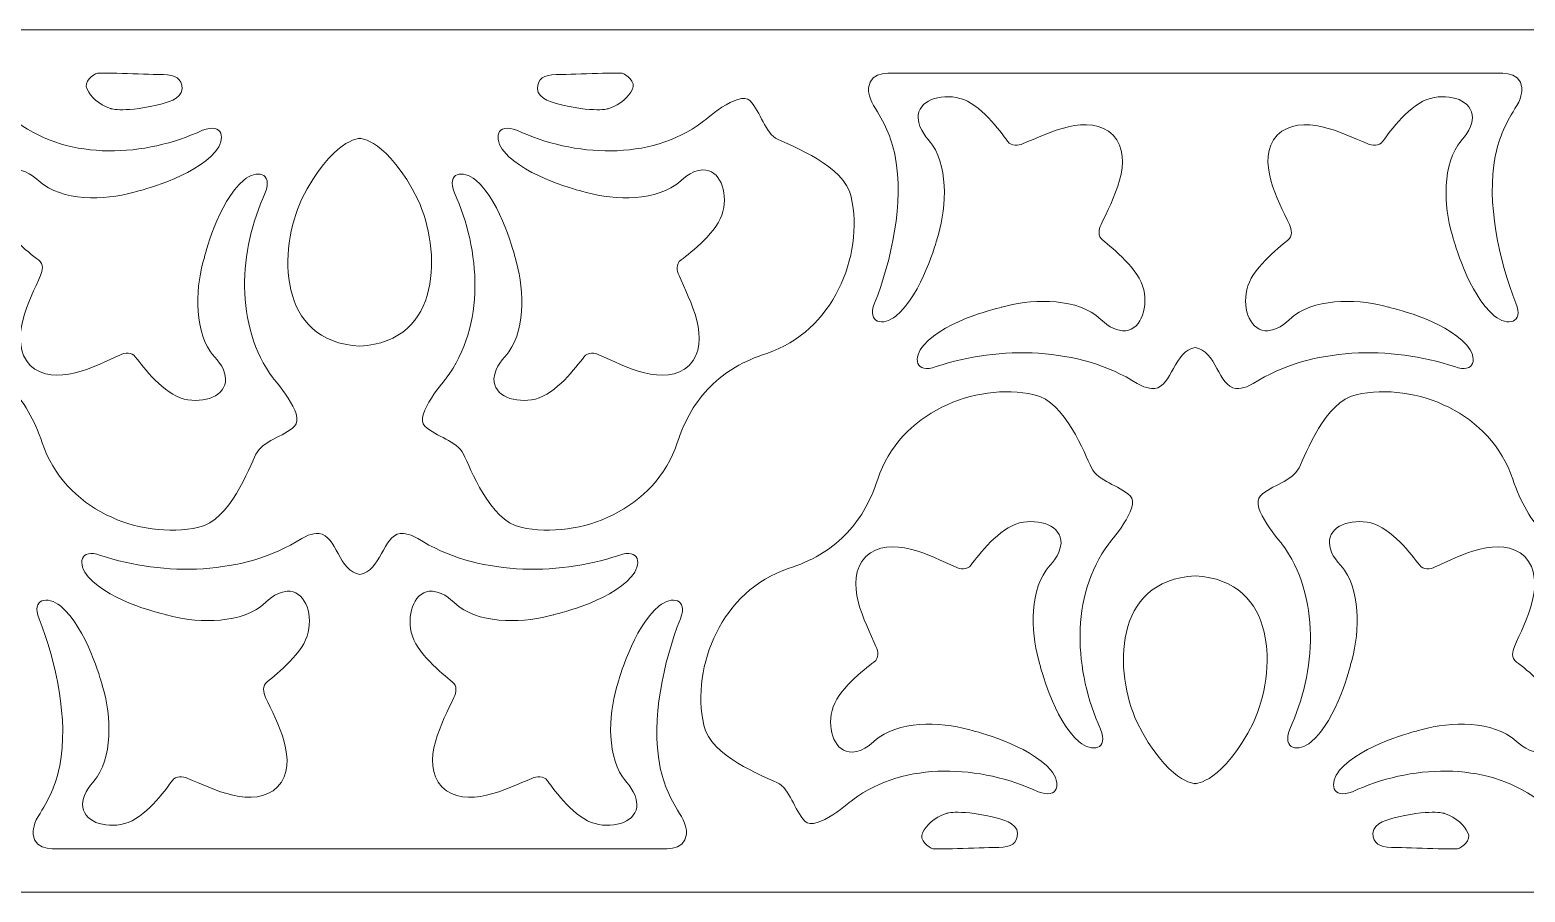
# Model space of a CAD drawing. Header units: centimetres. Extents: x -122 to 122, y -10 to 10.
# Drawn here: x -1.92 to 32.78, y -10 to 10 of the extents above; entities that cross this region are included whole.
import ezdxf

# ---------------------------------------------------------------- set-up
doc = ezdxf.new("R2010")
doc.units = ezdxf.units.CM
doc.header["$MEASUREMENT"] = 0
doc.layers.add('Layer 1', color=7, linetype='Continuous')

msp = doc.modelspace()

# ---------------------------------------------------------------- linework, layer by layer
at = {"layer": 'Layer 1', "color": 242, "lineweight": 9}
for points, knots in [([(-121.97151, 10), (-121.97151, 10), (122.0286, 10), (122.0286, 10), (122.0286, 10), (122.0286, 10), (122.0286, -10.00001), (122.0286, -10.00001), (122.0286, -10.00001), (122.0286, -10.00001), (-121.97151, -10.00001), (-121.97151, -10.00001), (-121.97151, -10.00001), (-121.97151, -10.00001), (-121.97151, 10), (-121.97151, 10)], [0, 0, 0, 0, 0.2, 0.2, 0.2, 0.2, 0.4, 0.4, 0.4, 0.4, 0.6, 0.6, 0.6, 0.6, 1, 1, 1, 1]), ([(25.12268, 2.63061), (24.64086, 2.56499), (24.57716, 1.72652), (24.1834, 1.68276), (24.1834, 1.68276), (24.1834, 1.68276), (23.98528, 1.6649), (23.7744, 1.7988), (23.7744, 1.7988), (22.42756, 2.65403), (20.58128, 2.67764), (19.10996, 2.18846), (19.10996, 2.18846), (18.62344, 2.01034), (18.5692, 2.40405), (18.82168, 2.68991), (18.82168, 2.68991), (19.34688, 3.28425), (20.63656, 3.56922), (20.63656, 3.56922), (20.63656, 3.56922), (21.24504, 3.75097), (22.25512, 3.79656), (22.81804, 3.38086), (22.81804, 3.38086), (22.9832, 3.25885), (23.13192, 3.05133), (23.43738, 3.02071), (23.43738, 3.02071), (23.83728, 3.00106), (24.02892, 3.50265), (23.92696, 3.97371), (23.92696, 3.97371), (23.82504, 4.44477), (23.20772, 4.93453), (22.9762, 5.11968), (22.9762, 5.11968), (22.85334, 5.21804), (22.88252, 5.36587), (22.93702, 5.48282), (22.93702, 5.48282), (23.19496, 6.03654), (23.7369, 6.98762), (23.21736, 7.55949), (23.21736, 7.55949), (22.6668, 8.10152), (21.69474, 7.59815), (21.13112, 7.36258), (21.13112, 7.36258), (21.01216, 7.31282), (20.86324, 7.28947), (20.76986, 7.41631), (20.76986, 7.41631), (20.59416, 7.65506), (20.12952, 8.29147), (19.66292, 8.41223), (19.66292, 8.41223), (19.19636, 8.533), (18.68746, 8.3615), (18.69104, 7.96127), (18.69104, 7.96127), (18.70948, 7.6548), (18.91082, 7.4979), (19.02608, 7.32797), (19.02608, 7.32797), (19.41894, 6.74881), (19.33288, 5.74129), (19.12688, 5.14071), (19.12688, 5.14071), (19.12688, 5.14071), (18.79044, 3.86338), (18.17552, 3.36253), (18.17552, 3.36253), (17.88208, 3.12359), (17.49464, 3.1905), (17.68148, 3.65954), (17.68148, 3.65954), (18.07924, 4.65769), (18.36844, 5.99998), (18.15912, 7.07002), (18.15912, 7.07002), (18.0686, 7.53284), (17.9064, 7.85613), (17.65908, 8.24563), (17.65908, 8.24563), (17.5252, 8.4565), (17.54304, 8.65461), (17.54304, 8.65461), (17.54304, 8.65461), (17.57584, 9.08121), (18.12414, 8.99113), (18.27592, 8.99371), (18.27592, 8.99371), (18.27592, 8.99371), (25.12268, 8.9937), (25.12268, 8.9937), (25.12268, 8.9937), (25.12268, 8.9937), (31.9694, 8.9937), (31.9694, 8.9937), (31.9694, 8.9937), (32.12116, 8.99112), (32.66936, 9.08122), (32.70216, 8.65461), (32.70216, 8.65461), (32.70216, 8.65461), (32.72004, 8.45651), (32.58612, 8.24563), (32.58612, 8.24563), (32.3388, 7.85613), (32.17664, 7.53285), (32.08608, 7.07002), (32.08608, 7.07002), (31.87684, 5.99997), (32.16608, 4.65771), (32.5637, 3.65954), (32.5637, 3.65954), (32.7506, 3.19049), (32.36312, 3.12361), (32.06972, 3.36253), (32.06972, 3.36253), (31.45488, 3.86337), (31.11834, 5.14071), (31.11834, 5.14071), (31.11834, 5.14071), (30.91244, 5.74128), (30.82632, 6.74881), (31.21912, 7.32797), (31.21912, 7.32797), (31.3344, 7.49789), (31.5358, 7.65481), (31.55412, 7.96127), (31.55412, 7.96127), (31.55776, 8.3615), (31.04892, 8.533), (30.5823, 8.41223), (30.5823, 8.41223), (30.11568, 8.29146), (29.65108, 7.65506), (29.47536, 7.41631), (29.47536, 7.41631), (29.38208, 7.28947), (29.2331, 7.31282), (29.11408, 7.36258), (29.11408, 7.36258), (28.55056, 7.59815), (27.57844, 8.10152), (27.02784, 7.55949), (27.02784, 7.55949), (26.5084, 6.98762), (27.05024, 6.03654), (27.3082, 5.48282), (27.3082, 5.48282), (27.3628, 5.36587), (27.392, 5.21805), (27.269, 5.11968), (27.269, 5.11968), (27.03752, 4.93451), (26.4202, 4.44478), (26.31826, 3.97371), (26.31826, 3.97371), (26.2163, 3.50265), (26.40808, 3.00107), (26.80784, 3.02071), (26.80784, 3.02071), (27.1134, 3.05132), (27.262, 3.25886), (27.42716, 3.38086), (27.42716, 3.38086), (27.99016, 3.79655), (29.0003, 3.75099), (29.60864, 3.56922), (29.60864, 3.56922), (29.60864, 3.56922), (30.8984, 3.28426), (31.42352, 2.68991), (31.42352, 2.68991), (31.67604, 2.40404), (31.62186, 2.01035), (31.13524, 2.18846), (31.13524, 2.18846), (29.66404, 2.67762), (27.81768, 2.65403), (26.47078, 1.7988), (26.47078, 1.7988), (26.25996, 1.6649), (26.06182, 1.68276), (26.06182, 1.68276), (26.06182, 1.68276), (25.66814, 1.72651), (25.60434, 2.565), (25.12268, 2.63061)], [0, 0, 0, 0, 0.02040816, 0.02040816, 0.02040816, 0.02040816, 0.04081633, 0.04081633, 0.04081633, 0.04081633, 0.06122449, 0.06122449, 0.06122449, 0.06122449, 0.08163265, 0.08163265, 0.08163265, 0.08163265, 0.10204082, 0.10204082, 0.10204082, 0.10204082, 0.12244898, 0.12244898, 0.12244898, 0.12244898, 0.14285714, 0.14285714, 0.14285714, 0.14285714, 0.16326531, 0.16326531, 0.16326531, 0.16326531, 0.18367347, 0.18367347, 0.18367347, 0.18367347, 0.20408163, 0.20408163, 0.20408163, 0.20408163, 0.2244898, 0.2244898, 0.2244898, 0.2244898, 0.24489796, 0.24489796, 0.24489796, 0.24489796, 0.26530612, 0.26530612, 0.26530612, 0.26530612, 0.28571429, 0.28571429, 0.28571429, 0.28571429, 0.30612245, 0.30612245, 0.30612245, 0.30612245, 0.32653061, 0.32653061, 0.32653061, 0.32653061, 0.34693878, 0.34693878, 0.34693878, 0.34693878, 0.36734694, 0.36734694, 0.36734694, 0.36734694, 0.3877551, 0.3877551, 0.3877551, 0.3877551, 0.40816327, 0.40816327, 0.40816327, 0.40816327, 0.42857143, 0.42857143, 0.42857143, 0.42857143, 0.44897959, 0.44897959, 0.44897959, 0.44897959, 0.46938776, 0.46938776, 0.46938776, 0.46938776, 0.48979592, 0.48979592, 0.48979592, 0.48979592, 0.51020408, 0.51020408, 0.51020408, 0.51020408, 0.53061224, 0.53061224, 0.53061224, 0.53061224, 0.55102041, 0.55102041, 0.55102041, 0.55102041, 0.57142857, 0.57142857, 0.57142857, 0.57142857, 0.59183673, 0.59183673, 0.59183673, 0.59183673, 0.6122449, 0.6122449, 0.6122449, 0.6122449, 0.63265306, 0.63265306, 0.63265306, 0.63265306, 0.65306122, 0.65306122, 0.65306122, 0.65306122, 0.67346939, 0.67346939, 0.67346939, 0.67346939, 0.69387755, 0.69387755, 0.69387755, 0.69387755, 0.71428571, 0.71428571, 0.71428571, 0.71428571, 0.73469388, 0.73469388, 0.73469388, 0.73469388, 0.75510204, 0.75510204, 0.75510204, 0.75510204, 0.7755102, 0.7755102, 0.7755102, 0.7755102, 0.79591837, 0.79591837, 0.79591837, 0.79591837, 0.81632653, 0.81632653, 0.81632653, 0.81632653, 0.83673469, 0.83673469, 0.83673469, 0.83673469, 0.85714286, 0.85714286, 0.85714286, 0.85714286, 0.87755102, 0.87755102, 0.87755102, 0.87755102, 0.89795918, 0.89795918, 0.89795918, 0.89795918, 0.91836735, 0.91836735, 0.91836735, 0.91836735, 0.93877551, 0.93877551, 0.93877551, 0.93877551, 0.95918367, 0.95918367, 0.95918367, 0.95918367, 1, 1, 1, 1]), ([(-0.04571, 8.17442), (-0.04571, 8.17442), (0.29333, 8.06504), (1.17938, 8.29475), (1.17938, 8.29475), (1.17938, 8.29475), (1.61144, 8.38773), (1.61144, 8.63385), (1.61144, 8.63385), (1.61144, 8.87997), (1.45828, 8.96201), (1.17938, 8.96201), (1.17938, 8.96201), (0.90044, 8.962), (-0.25909, 9.01671), (-0.35207, 8.99483), (-0.35207, 8.99483), (-0.44505, 8.97294), (-0.68569, 8.79246), (-0.59272, 8.62291), (-0.59272, 8.62291), (-0.49966, 8.45336), (-0.33566, 8.26741), (-0.04571, 8.17442)], [0, 0, 0, 0, 0.14285714, 0.14285714, 0.14285714, 0.14285714, 0.28571429, 0.28571429, 0.28571429, 0.28571429, 0.42857143, 0.42857143, 0.42857143, 0.42857143, 0.57142857, 0.57142857, 0.57142857, 0.57142857, 0.71428571, 0.71428571, 0.71428571, 0.71428571, 1, 1, 1, 1]), ([(11.51668, 8.17442), (11.51668, 8.17442), (11.17749, 8.06504), (10.29147, 8.29475), (10.29147, 8.29475), (10.29147, 8.29475), (9.85937, 8.38773), (9.85937, 8.63385), (9.85937, 8.63385), (9.85937, 8.87997), (10.01251, 8.96201), (10.29147, 8.96201), (10.29147, 8.96201), (10.57038, 8.962), (11.72989, 9.01671), (11.82287, 8.99483), (11.82287, 8.99483), (11.91594, 8.97294), (12.15653, 8.79246), (12.06354, 8.62291), (12.06354, 8.62291), (11.97055, 8.45336), (11.80648, 8.26741), (11.51668, 8.17442)], [0, 0, 0, 0, 0.14285714, 0.14285714, 0.14285714, 0.14285714, 0.28571429, 0.28571429, 0.28571429, 0.28571429, 0.42857143, 0.42857143, 0.42857143, 0.42857143, 0.57142857, 0.57142857, 0.57142857, 0.57142857, 0.71428571, 0.71428571, 0.71428571, 0.71428571, 1, 1, 1, 1]), ([(-1.91158, 2.21898), (-2.44244, 2.78034), (-1.91975, 3.74209), (-1.67291, 4.30086), (-1.67291, 4.30086), (-1.62075, 4.41887), (-1.59445, 4.56726), (-1.7194, 4.66314), (-1.7194, 4.66314), (-1.95452, 4.84361), (-2.58154, 5.32089), (-2.69293, 5.78983), (-2.69293, 5.78983), (-2.80431, 6.25875), (-2.62263, 6.76407), (-2.22257, 6.75245), (-2.22257, 6.75245), (-1.9165, 6.72795), (-1.76372, 6.52345), (-1.59612, 6.40478), (-1.59612, 6.40478), (-1.02488, 6.00046), (-0.0159, 6.06627), (0.58868, 6.26019), (0.58868, 6.26019), (0.58868, 6.26019), (1.8725, 6.57095), (2.38556, 7.17571), (2.38556, 7.17571), (2.6324, 7.46657), (2.57029, 7.85911), (2.08727, 7.67128), (2.08727, 7.67128), (0.76066, 7.05899), (-0.98412, 6.94888), (-2.21165, 7.85724), (-2.21165, 7.85724), (-2.21165, 7.85724), (-3.06485, 8.61748), (-3.32191, 8.35495), (-3.32191, 8.35495), (-3.57893, 8.09243), (-3.65008, 7.61659), (-3.97276, 7.45798), (-3.97276, 7.45798), (-4.29545, 7.29936), (-5.50943, 6.85445), (-5.66827, 6.12893), (-5.66827, 6.12893), (-5.97114, 4.74528), (-5.24086, 3.00221), (-3.71025, 2.49727), (-3.71025, 2.49727), (-3.17166, 2.3196), (-2.74135, 2.06967), (-2.40115, 1.72946), (-2.40115, 1.72946), (-2.06089, 1.38925), (-1.811, 0.95887), (-1.63335, 0.42036), (-1.63335, 0.42036), (-1.12839, -1.11025), (0.61469, -1.84056), (1.99833, -1.53767), (1.99833, -1.53767), (2.72384, -1.37886), (3.16876, -0.16486), (3.32737, 0.15784), (3.32737, 0.15784), (3.486, 0.48052), (3.96183, 0.55163), (4.22434, 0.80869), (4.22434, 0.80869), (4.48692, 1.06574), (3.72664, 1.91897), (3.72664, 1.91897), (3.72664, 1.91897), (2.8183, 3.14649), (2.92839, 4.89125), (3.54067, 6.21789), (3.54067, 6.21789), (3.72857, 6.70087), (3.33598, 6.76287), (3.04511, 6.51617), (3.04511, 6.51617), (2.44047, 6.0031), (2.1296, 4.71928), (2.1296, 4.71928), (2.1296, 4.71928), (1.9358, 4.11469), (1.86986, 3.10565), (2.27416, 2.53448), (2.27416, 2.53448), (2.39285, 2.36687), (2.59735, 2.21406), (2.62184, 1.90803), (2.62184, 1.90803), (2.63351, 1.50793), (2.12813, 1.32628), (1.65924, 1.43767), (1.65924, 1.43767), (1.19031, 1.54905), (0.71303, 2.17603), (0.53254, 2.41121), (0.53254, 2.41121), (0.43673, 2.53614), (0.28829, 2.50982), (0.17027, 2.45768), (0.17027, 2.45768), (-0.38845, 2.21086), (-1.35027, 1.68811), (-1.91158, 2.21898)], [0, 0, 0, 0, 0.03448276, 0.03448276, 0.03448276, 0.03448276, 0.06896552, 0.06896552, 0.06896552, 0.06896552, 0.10344828, 0.10344828, 0.10344828, 0.10344828, 0.13793103, 0.13793103, 0.13793103, 0.13793103, 0.17241379, 0.17241379, 0.17241379, 0.17241379, 0.20689655, 0.20689655, 0.20689655, 0.20689655, 0.24137931, 0.24137931, 0.24137931, 0.24137931, 0.27586207, 0.27586207, 0.27586207, 0.27586207, 0.31034483, 0.31034483, 0.31034483, 0.31034483, 0.34482759, 0.34482759, 0.34482759, 0.34482759, 0.37931034, 0.37931034, 0.37931034, 0.37931034, 0.4137931, 0.4137931, 0.4137931, 0.4137931, 0.44827586, 0.44827586, 0.44827586, 0.44827586, 0.48275862, 0.48275862, 0.48275862, 0.48275862, 0.51724138, 0.51724138, 0.51724138, 0.51724138, 0.55172414, 0.55172414, 0.55172414, 0.55172414, 0.5862069, 0.5862069, 0.5862069, 0.5862069, 0.62068966, 0.62068966, 0.62068966, 0.62068966, 0.65517241, 0.65517241, 0.65517241, 0.65517241, 0.68965517, 0.68965517, 0.68965517, 0.68965517, 0.72413793, 0.72413793, 0.72413793, 0.72413793, 0.75862069, 0.75862069, 0.75862069, 0.75862069, 0.79310345, 0.79310345, 0.79310345, 0.79310345, 0.82758621, 0.82758621, 0.82758621, 0.82758621, 0.86206897, 0.86206897, 0.86206897, 0.86206897, 0.89655172, 0.89655172, 0.89655172, 0.89655172, 0.93103448, 0.93103448, 0.93103448, 0.93103448, 1, 1, 1, 1]), ([(13.38264, 2.21898), (13.91348, 2.78034), (13.39068, 3.74209), (13.14384, 4.30086), (13.14384, 4.30086), (13.0918, 4.41887), (13.06539, 4.56726), (13.19032, 4.66314), (13.19032, 4.66314), (13.42548, 4.84361), (14.05248, 5.32089), (14.16386, 5.78983), (14.16386, 5.78983), (14.27528, 6.25875), (14.0936, 6.76407), (13.6935, 6.75245), (13.6935, 6.75245), (13.38756, 6.72795), (13.23464, 6.52345), (13.06704, 6.40478), (13.06704, 6.40478), (12.49601, 6.00046), (11.48682, 6.06627), (10.88226, 6.26019), (10.88226, 6.26019), (10.88226, 6.26019), (9.59845, 6.57095), (9.08537, 7.17571), (9.08537, 7.17571), (8.83873, 7.46657), (8.90064, 7.85911), (9.38366, 7.67128), (9.38366, 7.67128), (10.71039, 7.05899), (12.45502, 6.94888), (13.68256, 7.85724), (13.68256, 7.85724), (13.68256, 7.85724), (14.5358, 8.61748), (14.79284, 8.35495), (14.79284, 8.35495), (15.04998, 8.09243), (15.121, 7.61659), (15.44368, 7.45798), (15.44368, 7.45798), (15.76642, 7.29936), (16.98038, 6.85445), (17.1392, 6.12893), (17.1392, 6.12893), (17.4422, 4.74528), (16.71178, 3.00221), (15.18116, 2.49727), (15.18116, 2.49727), (14.6428, 2.3196), (14.21228, 2.06967), (13.87208, 1.72946), (13.87208, 1.72946), (13.53202, 1.38925), (13.28194, 0.95887), (13.10426, 0.42036), (13.10426, 0.42036), (12.59936, -1.11025), (10.85622, -1.84056), (9.47262, -1.53767), (9.47262, -1.53767), (8.74713, -1.37886), (8.30216, -0.16486), (8.14354, 0.15784), (8.14354, 0.15784), (7.98497, 0.48052), (7.5091, 0.55163), (7.24659, 0.80869), (7.24659, 0.80869), (6.98405, 1.06574), (7.74429, 1.91897), (7.74429, 1.91897), (7.74429, 1.91897), (8.65268, 3.14649), (8.54254, 4.89125), (7.93026, 6.21789), (7.93026, 6.21789), (7.74256, 6.70087), (8.13495, 6.76287), (8.42582, 6.51617), (8.42582, 6.51617), (9.03066, 6.0031), (9.34133, 4.71928), (9.34133, 4.71928), (9.34133, 4.71928), (9.53533, 4.11469), (9.60109, 3.10565), (9.19675, 2.53448), (9.19675, 2.53448), (9.07813, 2.36687), (8.87358, 2.21406), (8.84909, 1.90803), (8.84909, 1.90803), (8.83746, 1.50793), (9.34278, 1.32628), (9.81169, 1.43767), (9.81169, 1.43767), (10.28066, 1.54905), (10.7579, 2.17603), (10.93838, 2.41121), (10.93838, 2.41121), (11.0344, 2.53614), (11.18265, 2.50982), (11.30066, 2.45768), (11.30066, 2.45768), (11.85958, 2.21086), (12.82119, 1.68811), (13.38264, 2.21898)], [0, 0, 0, 0, 0.03448276, 0.03448276, 0.03448276, 0.03448276, 0.06896552, 0.06896552, 0.06896552, 0.06896552, 0.10344828, 0.10344828, 0.10344828, 0.10344828, 0.13793103, 0.13793103, 0.13793103, 0.13793103, 0.17241379, 0.17241379, 0.17241379, 0.17241379, 0.20689655, 0.20689655, 0.20689655, 0.20689655, 0.24137931, 0.24137931, 0.24137931, 0.24137931, 0.27586207, 0.27586207, 0.27586207, 0.27586207, 0.31034483, 0.31034483, 0.31034483, 0.31034483, 0.34482759, 0.34482759, 0.34482759, 0.34482759, 0.37931034, 0.37931034, 0.37931034, 0.37931034, 0.4137931, 0.4137931, 0.4137931, 0.4137931, 0.44827586, 0.44827586, 0.44827586, 0.44827586, 0.48275862, 0.48275862, 0.48275862, 0.48275862, 0.51724138, 0.51724138, 0.51724138, 0.51724138, 0.55172414, 0.55172414, 0.55172414, 0.55172414, 0.5862069, 0.5862069, 0.5862069, 0.5862069, 0.62068966, 0.62068966, 0.62068966, 0.62068966, 0.65517241, 0.65517241, 0.65517241, 0.65517241, 0.68965517, 0.68965517, 0.68965517, 0.68965517, 0.72413793, 0.72413793, 0.72413793, 0.72413793, 0.75862069, 0.75862069, 0.75862069, 0.75862069, 0.79310345, 0.79310345, 0.79310345, 0.79310345, 0.82758621, 0.82758621, 0.82758621, 0.82758621, 0.86206897, 0.86206897, 0.86206897, 0.86206897, 0.89655172, 0.89655172, 0.89655172, 0.89655172, 0.93103448, 0.93103448, 0.93103448, 0.93103448, 1, 1, 1, 1]), ([(5.73549, 7.48529), (5.73549, 7.48529), (5.09542, 7.47434), (4.38442, 6.06325), (4.38442, 6.06325), (3.85446, 4.91755), (3.80501, 2.75637), (5.73537, 2.66727), (5.73537, 2.66727), (7.66589, 2.75636), (7.61643, 4.91756), (7.08633, 6.06325), (7.08633, 6.06325), (6.37541, 7.47433), (5.73543, 7.48529), (5.73543, 7.48529)], [0, 0, 0, 0, 0.2, 0.2, 0.2, 0.2, 0.4, 0.4, 0.4, 0.4, 0.6, 0.6, 0.6, 0.6, 1, 1, 1, 1]), ([(17.476, -2.21898), (16.94514, -2.78032), (17.46772, -3.74206), (17.71456, -4.30083), (17.71456, -4.30083), (17.76684, -4.41886), (17.79302, -4.56723), (17.66808, -4.66311), (17.66808, -4.66311), (17.43298, -4.84359), (16.80592, -5.32086), (16.69456, -5.7898), (16.69456, -5.7898), (16.5832, -6.25873), (16.76482, -6.76404), (17.16488, -6.75242), (17.16488, -6.75242), (17.47092, -6.72794), (17.62376, -6.52343), (17.79136, -6.40475), (17.79136, -6.40475), (18.36262, -6.00044), (19.37156, -6.06624), (19.97616, -6.26016), (19.97616, -6.26016), (19.97616, -6.26016), (21.25996, -6.57092), (21.77304, -7.17568), (21.77304, -7.17568), (22.01974, -7.46654), (21.95776, -7.85908), (21.47476, -7.67125), (21.47476, -7.67125), (20.14824, -7.05897), (18.40338, -6.94885), (17.17584, -7.85721), (17.17584, -7.85721), (17.17584, -7.85721), (16.32262, -8.61745), (16.0656, -8.35493), (16.0656, -8.35493), (15.80864, -8.09241), (15.7374, -7.61656), (15.41472, -7.45795), (15.41472, -7.45795), (15.09204, -7.29936), (13.87804, -6.85442), (13.7192, -6.1289), (13.7192, -6.1289), (13.41644, -4.74529), (14.14664, -3.00218), (15.67722, -2.49724), (15.67722, -2.49724), (16.21584, -2.31959), (16.64612, -2.06964), (16.98634, -1.72943), (16.98634, -1.72943), (17.32662, -1.38923), (17.57648, -0.95884), (17.75416, -0.42033), (17.75416, -0.42033), (18.25912, 1.11027), (20.00216, 1.84059), (21.3858, 1.5377), (21.3858, 1.5377), (22.11134, 1.37887), (22.55624, 0.16489), (22.71484, -0.15781), (22.71484, -0.15781), (22.8735, -0.48051), (23.34932, -0.5516), (23.61184, -0.80866), (23.61184, -0.80866), (23.87442, -1.06574), (23.11412, -1.91894), (23.11412, -1.91894), (23.11412, -1.91894), (22.2058, -3.14648), (22.31588, -4.89122), (22.92816, -6.21786), (22.92816, -6.21786), (23.11608, -6.70085), (22.72344, -6.76284), (22.43256, -6.51614), (22.43256, -6.51614), (21.8278, -6.00308), (21.51706, -4.71925), (21.51706, -4.71925), (21.51706, -4.71925), (21.32316, -4.11467), (21.25736, -3.10562), (21.66166, -2.53445), (21.66166, -2.53445), (21.78036, -2.36688), (21.98484, -2.21403), (22.00932, -1.908), (22.00932, -1.908), (22.021, -1.50792), (21.5156, -1.32625), (21.0467, -1.43764), (21.0467, -1.43764), (20.57782, -1.54904), (20.10048, -2.176), (19.92002, -2.41118), (19.92002, -2.41118), (19.82424, -2.53612), (19.67576, -2.50979), (19.55772, -2.45765), (19.55772, -2.45765), (18.99904, -2.21084), (18.03722, -1.68808), (17.476, -2.21898)], [0, 0, 0, 0, 0.03448276, 0.03448276, 0.03448276, 0.03448276, 0.06896552, 0.06896552, 0.06896552, 0.06896552, 0.10344828, 0.10344828, 0.10344828, 0.10344828, 0.13793103, 0.13793103, 0.13793103, 0.13793103, 0.17241379, 0.17241379, 0.17241379, 0.17241379, 0.20689655, 0.20689655, 0.20689655, 0.20689655, 0.24137931, 0.24137931, 0.24137931, 0.24137931, 0.27586207, 0.27586207, 0.27586207, 0.27586207, 0.31034483, 0.31034483, 0.31034483, 0.31034483, 0.34482759, 0.34482759, 0.34482759, 0.34482759, 0.37931034, 0.37931034, 0.37931034, 0.37931034, 0.4137931, 0.4137931, 0.4137931, 0.4137931, 0.44827586, 0.44827586, 0.44827586, 0.44827586, 0.48275862, 0.48275862, 0.48275862, 0.48275862, 0.51724138, 0.51724138, 0.51724138, 0.51724138, 0.55172414, 0.55172414, 0.55172414, 0.55172414, 0.5862069, 0.5862069, 0.5862069, 0.5862069, 0.62068966, 0.62068966, 0.62068966, 0.62068966, 0.65517241, 0.65517241, 0.65517241, 0.65517241, 0.68965517, 0.68965517, 0.68965517, 0.68965517, 0.72413793, 0.72413793, 0.72413793, 0.72413793, 0.75862069, 0.75862069, 0.75862069, 0.75862069, 0.79310345, 0.79310345, 0.79310345, 0.79310345, 0.82758621, 0.82758621, 0.82758621, 0.82758621, 0.86206897, 0.86206897, 0.86206897, 0.86206897, 0.89655172, 0.89655172, 0.89655172, 0.89655172, 0.93103448, 0.93103448, 0.93103448, 0.93103448, 1, 1, 1, 1]), ([(32.77012, -2.21898), (33.301, -2.78032), (32.77816, -3.74206), (32.53132, -4.30083), (32.53132, -4.30083), (32.4793, -4.41886), (32.45288, -4.56723), (32.5778, -4.66311), (32.5778, -4.66311), (32.813, -4.84359), (33.43994, -5.32086), (33.55134, -5.7898), (33.55134, -5.7898), (33.6628, -6.25873), (33.48108, -6.76404), (33.08096, -6.75242), (33.08096, -6.75242), (32.77506, -6.72794), (32.62212, -6.52343), (32.45454, -6.40475), (32.45454, -6.40475), (31.88336, -6.00044), (30.8743, -6.06624), (30.26972, -6.26016), (30.26972, -6.26016), (30.26972, -6.26016), (28.98592, -6.57092), (28.47284, -7.17568), (28.47284, -7.17568), (28.22624, -7.46654), (28.28812, -7.85908), (28.77112, -7.67125), (28.77112, -7.67125), (30.0979, -7.05897), (31.84254, -6.94885), (33.07004, -7.85721), (33.07004, -7.85721), (33.07004, -7.85721), (33.92328, -8.61745), (34.18032, -8.35493), (34.18032, -8.35493), (34.43748, -8.09241), (34.50848, -7.61656), (34.83116, -7.45795), (34.83116, -7.45795), (35.15392, -7.29936), (36.36788, -6.85442), (36.52668, -6.1289), (36.52668, -6.1289), (36.82968, -4.74529), (36.09926, -3.00218), (34.56864, -2.49724), (34.56864, -2.49724), (34.03028, -2.31959), (33.59978, -2.06964), (33.25956, -1.72943), (33.25956, -1.72943), (32.91936, -1.38923), (32.6694, -0.95884), (32.49176, -0.42033), (32.49176, -0.42033), (31.98686, 1.11027), (30.24372, 1.84059), (28.86008, 1.5377), (28.86008, 1.5377), (28.13464, 1.37887), (27.68964, 0.16489), (27.53104, -0.15781), (27.53104, -0.15781), (27.37248, -0.48051), (26.89658, -0.5516), (26.63408, -0.80866), (26.63408, -0.80866), (26.37156, -1.06574), (27.13176, -1.91894), (27.13176, -1.91894), (27.13176, -1.91894), (28.04018, -3.14648), (27.93, -4.89122), (27.31772, -6.21786), (27.31772, -6.21786), (27.12992, -6.70085), (27.52244, -6.76284), (27.8133, -6.51614), (27.8133, -6.51614), (28.41816, -6.00308), (28.72882, -4.71925), (28.72882, -4.71925), (28.72882, -4.71925), (28.92284, -4.11467), (28.98856, -3.10562), (28.58424, -2.53445), (28.58424, -2.53445), (28.46564, -2.36688), (28.26104, -2.21403), (28.23656, -1.908), (28.23656, -1.908), (28.22496, -1.50792), (28.73026, -1.32625), (29.19916, -1.43764), (29.19916, -1.43764), (29.66816, -1.54904), (30.1454, -2.176), (30.32584, -2.41118), (30.32584, -2.41118), (30.42176, -2.53612), (30.57012, -2.50979), (30.68816, -2.45765), (30.68816, -2.45765), (31.24708, -2.21084), (32.20864, -1.68808), (32.77012, -2.21898)], [0, 0, 0, 0, 0.03448276, 0.03448276, 0.03448276, 0.03448276, 0.06896552, 0.06896552, 0.06896552, 0.06896552, 0.10344828, 0.10344828, 0.10344828, 0.10344828, 0.13793103, 0.13793103, 0.13793103, 0.13793103, 0.17241379, 0.17241379, 0.17241379, 0.17241379, 0.20689655, 0.20689655, 0.20689655, 0.20689655, 0.24137931, 0.24137931, 0.24137931, 0.24137931, 0.27586207, 0.27586207, 0.27586207, 0.27586207, 0.31034483, 0.31034483, 0.31034483, 0.31034483, 0.34482759, 0.34482759, 0.34482759, 0.34482759, 0.37931034, 0.37931034, 0.37931034, 0.37931034, 0.4137931, 0.4137931, 0.4137931, 0.4137931, 0.44827586, 0.44827586, 0.44827586, 0.44827586, 0.48275862, 0.48275862, 0.48275862, 0.48275862, 0.51724138, 0.51724138, 0.51724138, 0.51724138, 0.55172414, 0.55172414, 0.55172414, 0.55172414, 0.5862069, 0.5862069, 0.5862069, 0.5862069, 0.62068966, 0.62068966, 0.62068966, 0.62068966, 0.65517241, 0.65517241, 0.65517241, 0.65517241, 0.68965517, 0.68965517, 0.68965517, 0.68965517, 0.72413793, 0.72413793, 0.72413793, 0.72413793, 0.75862069, 0.75862069, 0.75862069, 0.75862069, 0.79310345, 0.79310345, 0.79310345, 0.79310345, 0.82758621, 0.82758621, 0.82758621, 0.82758621, 0.86206897, 0.86206897, 0.86206897, 0.86206897, 0.89655172, 0.89655172, 0.89655172, 0.89655172, 0.93103448, 0.93103448, 0.93103448, 0.93103448, 1, 1, 1, 1]), ([(5.7358, -2.6306), (6.21761, -2.56498), (6.28125, -1.72649), (6.67503, -1.68273), (6.67503, -1.68273), (6.67503, -1.68273), (6.87313, -1.66487), (7.08401, -1.79877), (7.08401, -1.79877), (8.4309, -2.65401), (10.2771, -2.67761), (11.74844, -2.18843), (11.74844, -2.18843), (12.23519, -2.01032), (12.2892, -2.40402), (12.03673, -2.68988), (12.03673, -2.68988), (11.5116, -3.28423), (10.22182, -3.56919), (10.22182, -3.56919), (10.22182, -3.56919), (9.61359, -3.75098), (8.6033, -3.79653), (8.04036, -3.38083), (8.04036, -3.38083), (7.87528, -3.25883), (7.72649, -3.05131), (7.42101, -3.02068), (7.42101, -3.02068), (7.02136, -3.00104), (6.82949, -3.50262), (6.93147, -3.97368), (6.93147, -3.97368), (7.03343, -4.44475), (7.65068, -4.9345), (7.8822, -5.11965), (7.8822, -5.11965), (8.00529, -5.21803), (7.97588, -5.36584), (7.92141, -5.48279), (7.92141, -5.48279), (7.6635, -6.03652), (7.12151, -6.98759), (7.64102, -7.55946), (7.64102, -7.55946), (8.19167, -8.1015), (9.16365, -7.59812), (9.72725, -7.36255), (9.72725, -7.36255), (9.84632, -7.31279), (9.99518, -7.28944), (10.08857, -7.41628), (10.08857, -7.41628), (10.26431, -7.65504), (10.72889, -8.29145), (11.19549, -8.4122), (11.19549, -8.4122), (11.6621, -8.53298), (12.17097, -8.36147), (12.16736, -7.96124), (12.16736, -7.96124), (12.14914, -7.6548), (11.94759, -7.49787), (11.8323, -7.32794), (11.8323, -7.32794), (11.43953, -6.74879), (11.52553, -5.74126), (11.73155, -5.14068), (11.73155, -5.14068), (11.73155, -5.14068), (12.06796, -3.86335), (12.6829, -3.3625), (12.6829, -3.3625), (12.97639, -3.1236), (13.36374, -3.19047), (13.17692, -3.65951), (13.17692, -3.65951), (12.77938, -4.6577), (12.48994, -5.99995), (12.69927, -7.06999), (12.69927, -7.06999), (12.78986, -7.53284), (12.952, -7.8561), (13.19932, -8.24561), (13.19932, -8.24561), (13.33326, -8.45649), (13.31538, -8.65458), (13.31538, -8.65458), (13.31538, -8.65458), (13.28262, -9.08121), (12.7343, -8.9911), (12.58249, -8.99368), (12.58249, -8.99368), (12.58249, -8.99368), (5.7358, -8.9937), (5.7358, -8.9937), (5.7358, -8.9937), (5.7358, -8.9937), (-1.11085, -8.9937), (-1.11085, -8.9937), (-1.11085, -8.9937), (-1.26269, -8.99112), (-1.81095, -9.08119), (-1.84379, -8.65458), (-1.84379, -8.65458), (-1.84379, -8.65458), (-1.86163, -8.45648), (-1.72772, -8.24561), (-1.72772, -8.24561), (-1.48042, -7.85611), (-1.31823, -7.53282), (-1.22768, -7.06999), (-1.22768, -7.06999), (-1.0183, -5.99995), (-1.30768, -4.65768), (-1.70529, -3.65951), (-1.70529, -3.65951), (-1.89213, -3.19047), (-1.5047, -3.12358), (-1.2113, -3.3625), (-1.2113, -3.3625), (-0.59634, -3.86335), (-0.25996, -5.14068), (-0.25996, -5.14068), (-0.25996, -5.14068), (-0.05389, -5.74127), (0.03208, -6.74878), (-0.3607, -7.32794), (-0.3607, -7.32794), (-0.47593, -7.49787), (-0.67738, -7.65478), (-0.69573, -7.96124), (-0.69573, -7.96124), (-0.69929, -8.36147), (-0.19048, -8.53297), (0.27612, -8.4122), (0.27612, -8.4122), (0.7428, -8.29145), (1.20734, -7.65503), (1.38306, -7.41628), (1.38306, -7.41628), (1.47654, -7.28946), (1.62529, -7.31279), (1.74433, -7.36255), (1.74433, -7.36255), (2.30807, -7.59812), (3.27998, -8.10149), (3.83056, -7.55946), (3.83056, -7.55946), (4.35023, -6.98759), (3.80816, -6.03651), (3.55021, -5.48279), (3.55021, -5.48279), (3.49584, -5.36584), (3.46639, -5.21802), (3.5894, -5.11965), (3.5894, -5.11965), (3.82096, -4.93452), (4.4382, -4.44475), (4.54016, -3.97368), (4.54016, -3.97368), (4.64217, -3.50263), (4.45034, -3.00104), (4.05059, -3.02068), (4.05059, -3.02068), (3.74524, -3.05131), (3.59643, -3.25883), (3.43125, -3.38083), (3.43125, -3.38083), (2.8683, -3.79654), (1.85814, -3.75096), (1.24979, -3.56919), (1.24979, -3.56919), (1.24979, -3.56919), (-0.04, -3.28423), (-0.5651, -2.68988), (-0.5651, -2.68988), (-0.81756, -2.40402), (-0.76347, -2.01032), (-0.27683, -2.18843), (-0.27683, -2.18843), (1.1946, -2.67763), (3.0407, -2.654), (4.38762, -1.79877), (4.38762, -1.79877), (4.59852, -1.66488), (4.7966, -1.68273), (4.7966, -1.68273), (4.7966, -1.68273), (5.1905, -1.7265), (5.25408, -2.56497), (5.7358, -2.6306)], [0, 0, 0, 0, 0.02040816, 0.02040816, 0.02040816, 0.02040816, 0.04081633, 0.04081633, 0.04081633, 0.04081633, 0.06122449, 0.06122449, 0.06122449, 0.06122449, 0.08163265, 0.08163265, 0.08163265, 0.08163265, 0.10204082, 0.10204082, 0.10204082, 0.10204082, 0.12244898, 0.12244898, 0.12244898, 0.12244898, 0.14285714, 0.14285714, 0.14285714, 0.14285714, 0.16326531, 0.16326531, 0.16326531, 0.16326531, 0.18367347, 0.18367347, 0.18367347, 0.18367347, 0.20408163, 0.20408163, 0.20408163, 0.20408163, 0.2244898, 0.2244898, 0.2244898, 0.2244898, 0.24489796, 0.24489796, 0.24489796, 0.24489796, 0.26530612, 0.26530612, 0.26530612, 0.26530612, 0.28571429, 0.28571429, 0.28571429, 0.28571429, 0.30612245, 0.30612245, 0.30612245, 0.30612245, 0.32653061, 0.32653061, 0.32653061, 0.32653061, 0.34693878, 0.34693878, 0.34693878, 0.34693878, 0.36734694, 0.36734694, 0.36734694, 0.36734694, 0.3877551, 0.3877551, 0.3877551, 0.3877551, 0.40816327, 0.40816327, 0.40816327, 0.40816327, 0.42857143, 0.42857143, 0.42857143, 0.42857143, 0.44897959, 0.44897959, 0.44897959, 0.44897959, 0.46938776, 0.46938776, 0.46938776, 0.46938776, 0.48979592, 0.48979592, 0.48979592, 0.48979592, 0.51020408, 0.51020408, 0.51020408, 0.51020408, 0.53061224, 0.53061224, 0.53061224, 0.53061224, 0.55102041, 0.55102041, 0.55102041, 0.55102041, 0.57142857, 0.57142857, 0.57142857, 0.57142857, 0.59183673, 0.59183673, 0.59183673, 0.59183673, 0.6122449, 0.6122449, 0.6122449, 0.6122449, 0.63265306, 0.63265306, 0.63265306, 0.63265306, 0.65306122, 0.65306122, 0.65306122, 0.65306122, 0.67346939, 0.67346939, 0.67346939, 0.67346939, 0.69387755, 0.69387755, 0.69387755, 0.69387755, 0.71428571, 0.71428571, 0.71428571, 0.71428571, 0.73469388, 0.73469388, 0.73469388, 0.73469388, 0.75510204, 0.75510204, 0.75510204, 0.75510204, 0.7755102, 0.7755102, 0.7755102, 0.7755102, 0.79591837, 0.79591837, 0.79591837, 0.79591837, 0.81632653, 0.81632653, 0.81632653, 0.81632653, 0.83673469, 0.83673469, 0.83673469, 0.83673469, 0.85714286, 0.85714286, 0.85714286, 0.85714286, 0.87755102, 0.87755102, 0.87755102, 0.87755102, 0.89795918, 0.89795918, 0.89795918, 0.89795918, 0.91836735, 0.91836735, 0.91836735, 0.91836735, 0.93877551, 0.93877551, 0.93877551, 0.93877551, 0.95918367, 0.95918367, 0.95918367, 0.95918367, 1, 1, 1, 1]), ([(25.12316, -7.48527), (25.12316, -7.48527), (25.76296, -7.47431), (26.474, -6.06322), (26.474, -6.06322), (27.00418, -4.91753), (27.0534, -2.75634), (25.12304, -2.66724), (25.12304, -2.66724), (23.19276, -2.75635), (23.24198, -4.91753), (23.77206, -6.06322), (23.77206, -6.06322), (24.48324, -7.47432), (25.123, -7.48526), (25.123, -7.48526)], [0, 0, 0, 0, 0.2, 0.2, 0.2, 0.2, 0.4, 0.4, 0.4, 0.4, 0.6, 0.6, 0.6, 0.6, 1, 1, 1, 1]), ([(19.34196, -8.17441), (19.34196, -8.17441), (19.68094, -8.06501), (20.56694, -8.29472), (20.56694, -8.29472), (20.56694, -8.29472), (20.99902, -8.3877), (20.99902, -8.63382), (20.99902, -8.63382), (20.99902, -8.87995), (20.84588, -8.96198), (20.56694, -8.96198), (20.56694, -8.96198), (20.2881, -8.96199), (19.12852, -9.01668), (19.03554, -8.9948), (19.03554, -8.9948), (18.94268, -8.97294), (18.70188, -8.79243), (18.79488, -8.62288), (18.79488, -8.62288), (18.88792, -8.45333), (19.05196, -8.26738), (19.34196, -8.17441)], [0, 0, 0, 0, 0.14285714, 0.14285714, 0.14285714, 0.14285714, 0.28571429, 0.28571429, 0.28571429, 0.28571429, 0.42857143, 0.42857143, 0.42857143, 0.42857143, 0.57142857, 0.57142857, 0.57142857, 0.57142857, 0.71428571, 0.71428571, 0.71428571, 0.71428571, 1, 1, 1, 1]), ([(30.9042, -8.17441), (30.9042, -8.17441), (30.5651, -8.06501), (29.67904, -8.29472), (29.67904, -8.29472), (29.67904, -8.29472), (29.24696, -8.3877), (29.24696, -8.63382), (29.24696, -8.63382), (29.24696, -8.87995), (29.40012, -8.96198), (29.67904, -8.96198), (29.67904, -8.96198), (29.95804, -8.96199), (31.11748, -9.01668), (31.21048, -8.9948), (31.21048, -8.9948), (31.30344, -8.97294), (31.54412, -8.79243), (31.4511, -8.62288), (31.4511, -8.62288), (31.3582, -8.45333), (31.19406, -8.26738), (30.9042, -8.17441)], [0, 0, 0, 0, 0.14285714, 0.14285714, 0.14285714, 0.14285714, 0.28571429, 0.28571429, 0.28571429, 0.28571429, 0.42857143, 0.42857143, 0.42857143, 0.42857143, 0.57142857, 0.57142857, 0.57142857, 0.57142857, 0.71428571, 0.71428571, 0.71428571, 0.71428571, 1, 1, 1, 1])]:
    msp.add_open_spline(points, degree=3, knots=knots, dxfattribs=at)

doc.saveas('drawing.dxf')
